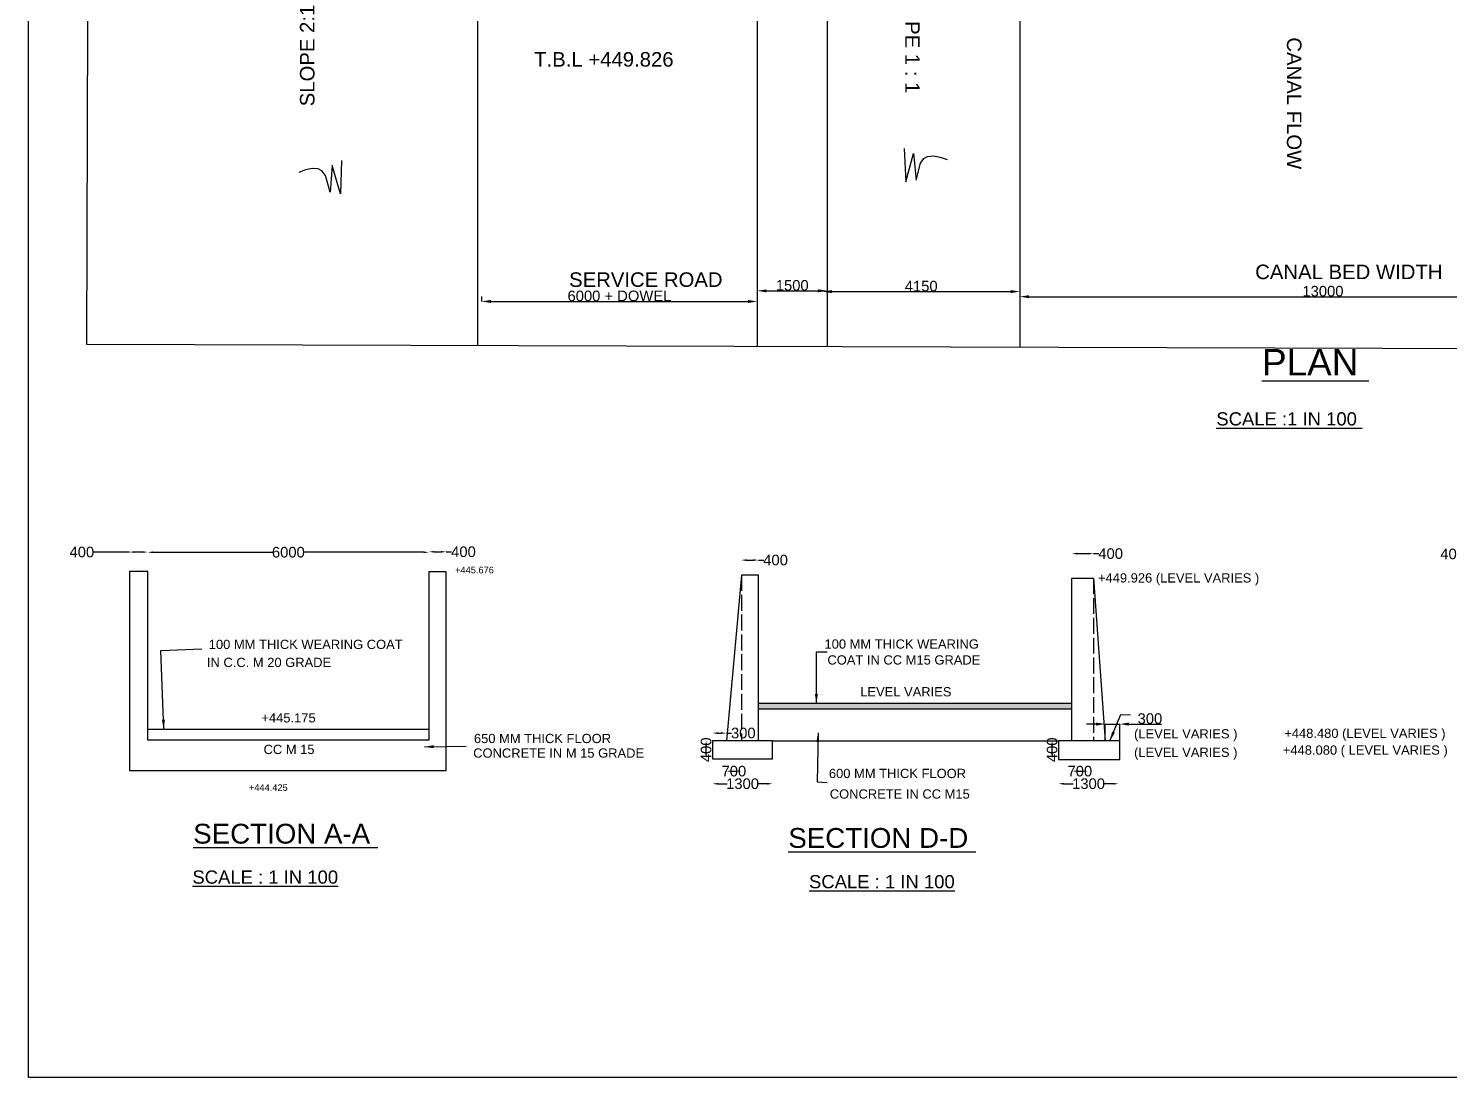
# Model space of a CAD drawing. Header units: millimetres. Extents: x 2025360 to 2173574, y 45568893 to 45673890.
# Drawn here: x 2025360 to 2079127, y 45568893 to 45608596 of the extents above; entities that cross this region are included whole.
import ezdxf

# ---------------------------------------------------------------- set-up
doc = ezdxf.new("R2010")
doc.units = ezdxf.units.MM
doc.header["$MEASUREMENT"] = 0
doc.linetypes.add('ACAD_ISO02W100', pattern=[15, 12, -3])
for name, color, linetype in [('DIMENSIONS', 7, 'Continuous'), ('DRAWING', 2, 'Continuous'), ('TEXT', 7, 'Continuous'), ('TEXT @ 1', 7, 'Continuous')]:
    doc.layers.add(name, color=color, linetype=linetype)
doc.styles.add('Annotative', font='arial.ttf', dxfattribs={"height": 250})
doc.styles.get("Standard").update_dxf_attribs({"font": 'arial.ttf', "height": 400})
doc.dimstyles.new('ISO-25', dxfattribs={"dimtxt": 400, "dimasz": 350, "dimexe": 1.25, "dimexo": 0.625, "dimtad": 1, "dimtih": 1, "dimtoh": 1, "dimdec": 0, "dimtxsty": 'Standard', "dimcen": 2.5, "dimdle": 1.25, "dimclrt": 256, "dimadec": 0, "dimazin": 0, "dimtfac": 1, "dimtdec": 0, "dimtmove": 0, "dimatfit": 3, "dimfxl": 1, "dimarcsym": 0})
doc.dimstyles.get("Standard").update_dxf_attribs({"dimtxt": 400, "dimasz": 200, "dimexe": 0.18, "dimexo": 0.0625, "dimgap": 0.09, "dimtad": 0, "dimdec": 0, "dimzin": 0, "dimdsep": 46, "dimtxsty": 'Standard', "dimcen": 0.09, "dimse1": 1, "dimse2": 1, "dimadec": 0, "dimazin": 0, "dimtfac": 1, "dimtdec": 0, "dimtofl": 0, "dimtmove": 0, "dimatfit": 3, "dimfxl": 1, "dimtolj": 1, "dimtzin": 0, "dimarcsym": 0})

# ---------------------------------------------------------------- blocks, each defined once
blk = doc.blocks.new('*D69')
at = {"layer": 'Defpoints', "color": 0, "transparency": 16777216}
for p in [(2029874, 45588780), (2029180, 45588049), (2029874, 45588049)]:
    blk.add_point(p, dxfattribs=at)
at = {"layer": 'TEXT', "color": 0, "lineweight": -2, "transparency": 16777216}
for p, q in [((2029180, 45588780), (2027830, 45588780)), ((2029674, 45588780), (2029380, 45588780))]:
    blk.add_line(p, q, dxfattribs=at)
at = {"layer": 'TEXT', "color": 0, "transparency": 16777216}
for points in [[(2029380, 45588814), (2029380, 45588747), (2029180, 45588780)], [(2029674, 45588814), (2029674, 45588747), (2029874, 45588780)]]:
    blk.add_solid(points, dxfattribs=at)
at = {"layer": 'TEXT', "color": 0, "transparency": 16777216, "insert": (2027380, 45588780), "char_height": 400, "attachment_point": 5}
blk.add_mtext('\\A1;400', dxfattribs=at)
blk = doc.blocks.new('*D70')
at = {"layer": 'Defpoints', "color": 0, "transparency": 16777216}
for p in [(2040514, 45588772), (2029874, 45581667), (2040514, 45581667)]:
    blk.add_point(p, dxfattribs=at)
at = {"layer": 'TEXT', "color": 0, "lineweight": -2, "transparency": 16777216}
for p, q in [((2030074, 45588772), (2034596, 45588772)), ((2040314, 45588772), (2035792, 45588772))]:
    blk.add_line(p, q, dxfattribs=at)
at = {"layer": 'TEXT', "color": 0, "transparency": 16777216}
for points in [[(2030074, 45588805), (2030074, 45588739), (2029874, 45588772)], [(2040314, 45588805), (2040314, 45588739), (2040514, 45588772)]]:
    blk.add_solid(points, dxfattribs=at)
at = {"layer": 'TEXT', "color": 0, "transparency": 16777216, "insert": (2035194, 45588772), "char_height": 400, "attachment_point": 5}
blk.add_mtext('\\A1;6000', dxfattribs=at)
blk = doc.blocks.new('*D71')
at = {"layer": 'Defpoints', "color": 0, "transparency": 16777216}
for p in [(2041170, 45588790), (2040514, 45588032), (2041170, 45588032)]:
    blk.add_point(p, dxfattribs=at)
at = {"layer": 'TEXT', "color": 0, "lineweight": -2, "transparency": 16777216}
for p, q in [((2040714, 45588790), (2040970, 45588790)), ((2041170, 45588790), (2041370, 45588790))]:
    blk.add_line(p, q, dxfattribs=at)
at = {"layer": 'TEXT', "color": 0, "transparency": 16777216}
for points in [[(2040714, 45588823), (2040714, 45588757), (2040514, 45588790)], [(2040970, 45588823), (2040970, 45588757), (2041170, 45588790)]]:
    blk.add_solid(points, dxfattribs=at)
at = {"layer": 'TEXT', "color": 0, "transparency": 16777216, "insert": (2041819, 45588790), "char_height": 400, "attachment_point": 5}
blk.add_mtext('\\A1;400', dxfattribs=at)
blk = doc.blocks.new('*D72')
at = {"layer": 'Defpoints', "color": 0, "transparency": 16777216}
for p in [(2052978, 45588476), (2052332, 45587911), (2052978, 45587911)]:
    blk.add_point(p, dxfattribs=at)
at = {"layer": 'TEXT', "color": 0, "lineweight": -2, "transparency": 16777216}
for p, q in [((2052532, 45588476), (2052778, 45588476)), ((2052978, 45588476), (2053178, 45588476))]:
    blk.add_line(p, q, dxfattribs=at)
at = {"layer": 'TEXT', "color": 0, "transparency": 16777216}
for points in [[(2052532, 45588510), (2052532, 45588443), (2052332, 45588476)], [(2052778, 45588510), (2052778, 45588443), (2052978, 45588476)]]:
    blk.add_solid(points, dxfattribs=at)
at = {"layer": 'TEXT', "color": 0, "transparency": 16777216, "insert": (2053627, 45588476), "char_height": 400, "attachment_point": 5}
blk.add_mtext('\\A1;400', dxfattribs=at)
blk = doc.blocks.new('*D73')
at = {"layer": 'Defpoints', "color": 0, "transparency": 16777216}
for p in [(2051765, 45581930), (2051243, 45581638), (2051765, 45581638)]:
    blk.add_point(p, dxfattribs=at)
at = {"layer": 'TEXT', "color": 0, "lineweight": -2, "transparency": 16777216}
for p, q in [((2051443, 45581930), (2051565, 45581930)), ((2051765, 45581930), (2051965, 45581930))]:
    blk.add_line(p, q, dxfattribs=at)
at = {"layer": 'TEXT', "color": 0, "transparency": 16777216}
for points in [[(2051443, 45581964), (2051443, 45581897), (2051243, 45581930)], [(2051565, 45581964), (2051565, 45581897), (2051765, 45581930)]]:
    blk.add_solid(points, dxfattribs=at)
at = {"layer": 'TEXT', "color": 0, "transparency": 16777216, "insert": (2052406, 45581930), "char_height": 400, "attachment_point": 5}
blk.add_mtext('\\A1;300', dxfattribs=at)
blk = doc.blocks.new('*D74')
at = {"layer": 'Defpoints', "color": 0, "transparency": 16777216}
for p in [(2050999, 45581638), (2051243, 45581638), (2051243, 45580957)]:
    blk.add_point(p, dxfattribs=at)
at = {"layer": 'TEXT', "color": 0, "lineweight": -2, "transparency": 16777216}
blk.add_line((2050999, 45581157), (2050999, 45581438), dxfattribs=at)
at = {"layer": 'TEXT', "color": 0, "transparency": 16777216}
for points in [[(2050966, 45581438), (2051032, 45581438), (2050999, 45581638)], [(2050966, 45581157), (2051032, 45581157), (2050999, 45580957)]]:
    blk.add_solid(points, dxfattribs=at)
at = {"layer": 'TEXT', "color": 0, "transparency": 16777216, "insert": (2050999, 45581298), "char_height": 400, "attachment_point": 5, "rotation": 90}
blk.add_mtext('\\A1;400', dxfattribs=at)
blk = doc.blocks.new('*D75')
at = {"layer": 'Defpoints', "color": 0, "transparency": 16777216}
for p in [(2051765, 45581638), (2052332, 45581638), (2052332, 45580488)]:
    blk.add_point(p, dxfattribs=at)
at = {"layer": 'TEXT', "color": 0, "lineweight": -2, "transparency": 16777216}
blk.add_line((2051965, 45580488), (2052132, 45580488), dxfattribs=at)
at = {"layer": 'TEXT', "color": 0, "transparency": 16777216}
for points in [[(2051965, 45580522), (2051965, 45580455), (2051765, 45580488)], [(2052132, 45580522), (2052132, 45580455), (2052332, 45580488)]]:
    blk.add_solid(points, dxfattribs=at)
at = {"layer": 'TEXT', "color": 0, "transparency": 16777216, "insert": (2052048, 45580488), "char_height": 400, "attachment_point": 5}
blk.add_mtext('\\A1;700', dxfattribs=at)
blk = doc.blocks.new('*D76')
at = {"layer": 'Defpoints', "color": 0, "transparency": 16777216}
for p in [(2051243, 45580957), (2053512, 45580957), (2053512, 45580012)]:
    blk.add_point(p, dxfattribs=at)
at = {"layer": 'TEXT', "color": 0, "lineweight": -2, "transparency": 16777216}
for p, q in [((2051443, 45580012), (2051800, 45580012)), ((2053312, 45580012), (2052955, 45580012))]:
    blk.add_line(p, q, dxfattribs=at)
at = {"layer": 'TEXT', "color": 0, "transparency": 16777216}
for points in [[(2051443, 45580045), (2051443, 45579978), (2051243, 45580012)], [(2053312, 45580045), (2053312, 45579978), (2053512, 45580012)]]:
    blk.add_solid(points, dxfattribs=at)
at = {"layer": 'TEXT', "color": 0, "transparency": 16777216, "insert": (2052378, 45580012), "char_height": 400, "attachment_point": 5}
blk.add_mtext('\\A1;1300', dxfattribs=at)
blk = doc.blocks.new('*D77')
at = {"layer": 'Defpoints', "color": 0, "transparency": 16777216}
for p in [(2064089, 45581638), (2064333, 45581638), (2064333, 45580957)]:
    blk.add_point(p, dxfattribs=at)
at = {"layer": 'TEXT', "color": 0, "lineweight": -2, "transparency": 16777216}
blk.add_line((2064089, 45581157), (2064089, 45581438), dxfattribs=at)
at = {"layer": 'TEXT', "color": 0, "transparency": 16777216}
for points in [[(2064056, 45581438), (2064123, 45581438), (2064089, 45581638)], [(2064056, 45581157), (2064123, 45581157), (2064089, 45580957)]]:
    blk.add_solid(points, dxfattribs=at)
at = {"layer": 'TEXT', "color": 0, "transparency": 16777216, "insert": (2064089, 45581298), "char_height": 400, "attachment_point": 5, "rotation": 90}
blk.add_mtext('\\A1;400', dxfattribs=at)
blk = doc.blocks.new('*D78')
at = {"layer": 'Defpoints', "color": 0, "transparency": 16777216}
for p in [(2064855, 45581638), (2065422, 45581638), (2065422, 45580488)]:
    blk.add_point(p, dxfattribs=at)
at = {"layer": 'TEXT', "color": 0, "lineweight": -2, "transparency": 16777216}
blk.add_line((2065055, 45580488), (2065222, 45580488), dxfattribs=at)
at = {"layer": 'TEXT', "color": 0, "transparency": 16777216}
for points in [[(2065055, 45580522), (2065055, 45580455), (2064855, 45580488)], [(2065222, 45580522), (2065222, 45580455), (2065422, 45580488)]]:
    blk.add_solid(points, dxfattribs=at)
at = {"layer": 'TEXT', "color": 0, "transparency": 16777216, "insert": (2065138, 45580488), "char_height": 400, "attachment_point": 5}
blk.add_mtext('\\A1;700', dxfattribs=at)
blk = doc.blocks.new('*D79')
at = {"layer": 'Defpoints', "color": 0, "transparency": 16777216}
for p in [(2064333, 45580957), (2066602, 45580957), (2066602, 45580012)]:
    blk.add_point(p, dxfattribs=at)
at = {"layer": 'TEXT', "color": 0, "lineweight": -2, "transparency": 16777216}
for p, q in [((2064533, 45580012), (2064890, 45580012)), ((2066402, 45580012), (2066045, 45580012))]:
    blk.add_line(p, q, dxfattribs=at)
at = {"layer": 'TEXT', "color": 0, "transparency": 16777216}
for points in [[(2064533, 45580045), (2064533, 45579978), (2064333, 45580012)], [(2066402, 45580045), (2066402, 45579978), (2066602, 45580012)]]:
    blk.add_solid(points, dxfattribs=at)
at = {"layer": 'TEXT', "color": 0, "transparency": 16777216, "insert": (2065468, 45580012), "char_height": 400, "attachment_point": 5}
blk.add_mtext('\\A1;1300', dxfattribs=at)
blk = doc.blocks.new('*D80')
at = {"layer": 'Defpoints', "color": 0, "transparency": 16777216}
for p in [(2065655, 45588720), (2064838, 45587790), (2065655, 45587790)]:
    blk.add_point(p, dxfattribs=at)
at = {"layer": 'TEXT', "color": 0, "lineweight": -2, "transparency": 16777216}
for p, q in [((2065038, 45588720), (2065455, 45588720)), ((2065655, 45588720), (2065855, 45588720))]:
    blk.add_line(p, q, dxfattribs=at)
at = {"layer": 'TEXT', "color": 0, "transparency": 16777216}
for points in [[(2065038, 45588754), (2065038, 45588687), (2064838, 45588720)], [(2065455, 45588754), (2065455, 45588687), (2065655, 45588720)]]:
    blk.add_solid(points, dxfattribs=at)
at = {"layer": 'TEXT', "color": 0, "transparency": 16777216, "insert": (2066304, 45588720), "char_height": 400, "attachment_point": 5}
blk.add_mtext('\\A1;400', dxfattribs=at)
blk = doc.blocks.new('*D81')
at = {"layer": 'Defpoints', "color": 0, "transparency": 16777216}
for p in [(2081288, 45588707), (2080642, 45588101), (2081288, 45588101)]:
    blk.add_point(p, dxfattribs=at)
at = {"layer": 'TEXT', "color": 0, "lineweight": -2, "transparency": 16777216}
for p, q in [((2080642, 45588707), (2079692, 45588707)), ((2081088, 45588707), (2080842, 45588707))]:
    blk.add_line(p, q, dxfattribs=at)
at = {"layer": 'TEXT', "color": 0, "transparency": 16777216}
for points in [[(2080842, 45588740), (2080842, 45588674), (2080642, 45588707)], [(2081088, 45588740), (2081088, 45588674), (2081288, 45588707)]]:
    blk.add_solid(points, dxfattribs=at)
at = {"layer": 'TEXT', "color": 0, "transparency": 16777216, "insert": (2079243, 45588707), "char_height": 400, "attachment_point": 5}
blk.add_mtext('\\A1;400', dxfattribs=at)
blk = doc.blocks.new('*D103')
at = {"layer": 'Defpoints', "color": 0, "transparency": 16777216}
for p in [(2042507, 45598457), (2052932, 45598667), (2052932, 45598263)]:
    blk.add_point(p, dxfattribs=at)
at = {"layer": 'DIMENSIONS', "color": 0, "lineweight": -2, "transparency": 16777216}
for p, q in [((2042507, 45598457), (2042507, 45598262)), ((2052932, 45598666), (2052932, 45598262)), ((2042857, 45598263), (2052582, 45598263))]:
    blk.add_line(p, q, dxfattribs=at)
at = {"layer": 'DIMENSIONS', "color": 0, "transparency": 16777216}
for points in [[(2042857, 45598322), (2042857, 45598205), (2042507, 45598263)], [(2052582, 45598322), (2052582, 45598205), (2052932, 45598263)]]:
    blk.add_solid(points, dxfattribs=at)
at = {"layer": 'DIMENSIONS', "transparency": 16777216, "insert": (2047720, 45598471), "char_height": 400, "attachment_point": 5}
blk.add_mtext('6000 + DOWEL', dxfattribs=at)
blk = doc.blocks.new('*D104')
at = {"layer": 'Defpoints', "color": 0, "transparency": 16777216}
for p in [(2052932, 45598666), (2055581, 45598666), (2055581, 45598666)]:
    blk.add_point(p, dxfattribs=at)
at = {"layer": 'DIMENSIONS', "color": 0, "lineweight": -2, "transparency": 16777216}
for p, q in [((2052932, 45598667), (2052932, 45598667)), ((2053282, 45598666), (2055231, 45598666)), ((2055581, 45598667), (2055581, 45598667))]:
    blk.add_line(p, q, dxfattribs=at)
at = {"layer": 'DIMENSIONS', "color": 0, "transparency": 16777216}
for points in [[(2053282, 45598724), (2053282, 45598608), (2052932, 45598666)], [(2055231, 45598724), (2055231, 45598608), (2055581, 45598666)]]:
    blk.add_solid(points, dxfattribs=at)
at = {"layer": 'DIMENSIONS', "transparency": 16777216, "insert": (2054257, 45598871), "char_height": 400, "attachment_point": 5}
blk.add_mtext('1500', dxfattribs=at)
blk = doc.blocks.new('*D105')
at = {"layer": 'Defpoints', "color": 0, "transparency": 16777216}
for p in [(2055406, 45598637), (2062867, 45598637), (2062867, 45598637)]:
    blk.add_point(p, dxfattribs=at)
at = {"layer": 'DIMENSIONS', "color": 0, "lineweight": -2, "transparency": 16777216}
for p, q in [((2055406, 45598637), (2055406, 45598638)), ((2055756, 45598637), (2062517, 45598637)), ((2062867, 45598637), (2062867, 45598638))]:
    blk.add_line(p, q, dxfattribs=at)
at = {"layer": 'DIMENSIONS', "color": 0, "transparency": 16777216}
for points in [[(2055756, 45598695), (2055756, 45598579), (2055406, 45598637)], [(2062517, 45598695), (2062517, 45598579), (2062867, 45598637)]]:
    blk.add_solid(points, dxfattribs=at)
at = {"layer": 'DIMENSIONS', "transparency": 16777216, "insert": (2059137, 45598842), "char_height": 400, "attachment_point": 5}
blk.add_mtext('4150', dxfattribs=at)
blk = doc.blocks.new('*D106')
at = {"layer": 'Defpoints', "color": 0, "transparency": 16777216}
for p in [(2085806, 45598913), (2062867, 45598638), (2085806, 45598444)]:
    blk.add_point(p, dxfattribs=at)
at = {"layer": 'DIMENSIONS', "color": 0, "lineweight": -2, "transparency": 16777216}
for p, q in [((2085806, 45598912), (2085806, 45598442)), ((2062867, 45598637), (2062867, 45598442)), ((2063217, 45598444), (2085456, 45598444))]:
    blk.add_line(p, q, dxfattribs=at)
at = {"layer": 'DIMENSIONS', "color": 0, "transparency": 16777216}
for points in [[(2063217, 45598502), (2063217, 45598385), (2062867, 45598444)], [(2085456, 45598502), (2085456, 45598385), (2085806, 45598444)]]:
    blk.add_solid(points, dxfattribs=at)
at = {"layer": 'DIMENSIONS', "transparency": 16777216, "insert": (2074336, 45598649), "char_height": 400, "attachment_point": 5}
blk.add_mtext('13000', dxfattribs=at)
blk = doc.blocks.new('*D111')
at = {"layer": 'Defpoints', "color": 0, "transparency": 16777216}
for p in [(2066649, 45582271), (2066096, 45581638), (2066649, 45581638)]:
    blk.add_point(p, dxfattribs=at)
at = {"layer": 'DIMENSIONS', "color": 0, "lineweight": -2, "transparency": 16777216}
for p, q in [((2065746, 45582271), (2065396, 45582271)), ((2066096, 45581639), (2066096, 45582272)), ((2066096, 45582271), (2066649, 45582271)), ((2066649, 45581639), (2066649, 45582272)), ((2066999, 45582271), (2068232, 45582271))]:
    blk.add_line(p, q, dxfattribs=at)
at = {"layer": 'DIMENSIONS', "color": 0, "transparency": 16777216}
for points in [[(2065746, 45582329), (2065746, 45582213), (2066096, 45582271)], [(2066999, 45582329), (2066999, 45582213), (2066649, 45582271)]]:
    blk.add_solid(points, dxfattribs=at)
at = {"layer": 'DIMENSIONS', "transparency": 16777216, "insert": (2067790, 45582476), "char_height": 400, "attachment_point": 5}
blk.add_mtext('300', dxfattribs=at)

msp = doc.modelspace()

# ---------------------------------------------------------------- hatches: boundary and pattern name
at = {"layer": 'DRAWING'}
h = msp.add_hatch(dxfattribs=at)
h.set_pattern_fill('AR-SAND', color=0, scale=75, style=0)
h.set_pattern_definition([(37.5, (-324106.22, 394.1), (-4.72450186, 144.51178268), [0, -114, 0, -127.5, 0, -121.875]), (7.5, (-324106.22, 394.1), (132.7332529, 211.6609549), [0, -61.5, 0, -102.75, 0, -39.375]), (327.5, (-324198.47, 394.1), (233.56063963, 0.424429), [0, -37.5, 0, -135, 0, -176.25]), (317.5, (-324198.47, 394.1), (225.4594953, 65.8256674), [0, -18.75, 0, -88.5, 0, -101.25])])
h.paths.add_polyline_path([(2052977.50612, 45583055.86204), (2052977.50612, 45582849.19739), (2064838.25048, 45582849.19739), (2064838.25048, 45583055.86204)])

# ---------------------------------------------------------------- linework, layer by layer
at = {"layer": 'DRAWING', "color": 0}
for points in [[(2025359.98397, 45673890.08016), (2173574.26505, 45673890.08016), (2173574.26505, 45568892.99807), (2025359.98397, 45568892.99807)], [(2053512.39196, 45581638.11806), (2051242.85002, 45581638.11806), (2051242.85002, 45580957.44593), (2053512.39196, 45580957.44593)], [(2066648.72871, 45581638.11806), (2064332.87015, 45581638.11806), (2064332.87015, 45580934.78094), (2066648.72871, 45580934.78094)]]:
    msp.add_lwpolyline(points, close=True, dxfattribs=at)
for points in [[(2027708.58024, 45645461.86901), (2027559.16704, 45596642.01348), (2129710.87479, 45596329.3781), (2129728.99143, 45602248.87807), (2128568.0592, 45602252.4311), (2130829.88534, 45603720.06823), (2129643.34914, 45603723.69963), (2129695.48127, 45620757.55725), (2128518.39437, 45620761.15973), (2130764.27684, 45622216.90232), (2129562.80266, 45622220.57943), (2129615.28036, 45639367.34581), (2128559.66627, 45639370.57652), (2130774.98995, 45640789.8134), (2129607.99372, 45640793.38499), (2129621.32703, 45645149.96497), (2027708.58024, 45645461.86901)], [(2042347.74025, 45645417.06585), (2042347.74025, 45596596.75304)], [(2052932.07841, 45645384.67248), (2052932.07841, 45596564.35966)], [(2055581.48043, 45645376.56398), (2055581.48043, 45596556.25117)], [(2062866.85125, 45645354.2671), (2062866.85125, 45596533.95428)], [(2058488.36099, 45604046.47359), (2058555.54968, 45602786.54514), (2058850.30175, 45603856.73498), (2058947.59832, 45602856.87987), (2059106.16274, 45603491.42891), (2059239.33922, 45603674.27549), (2059378.06452, 45603753.06997), (2059608.00238, 45603770.82435), (2059852.4065, 45603723.4452), (2060115.59042, 45603633.13137)], [(2037203.31902, 45603601.15522), (2037166.09301, 45602339.98582), (2036845.98986, 45603402.86824), (2036772.48352, 45602400.98319), (2036598.88307, 45603031.58452), (2036461.39864, 45603211.21435), (2036320.83988, 45603286.68961), (2036090.54501, 45603298.97422), (2035847.33595, 45603245.7999), (2035586.37279, 45603149.25669)], [(2029179.69344, 45588050.97069), (2029179.69344, 45580514.14533), (2041170.09282, 45580514.14533), (2041170.09282, 45588031.53906), (2040514.11466, 45588031.53906), (2040514.11466, 45581667.44415), (2029873.82758, 45581667.44415), (2029873.82758, 45588049.39921), (2029179.69344, 45588049.39921)], [(2052977.50612, 45581638.11806), (2052977.50612, 45587911.06182), (2052331.52791, 45587911.06182), (2051764.62813, 45581638.11806)], [(2064838.25048, 45581638.11806), (2064838.25048, 45587789.88292), (2065654.54211, 45587789.88292), (2066095.88932, 45581638.11806)], [(2052977.50612, 45583055.86204), (2064838.25048, 45583055.86204)], [(2052977.50612, 45582849.19739), (2064838.25048, 45582849.19739)], [(2029873.82758, 45582082.85436), (2040514.11466, 45582082.85436)], [(2053512.39196, 45581638.11806), (2064332.87015, 45581638.11806)]]:
    msp.add_lwpolyline(points, dxfattribs=at)
at = {"layer": 'DRAWING', "color": 0, "linetype": 'ACAD_ISO02W100', "ltscale": 50}
for points in [[(2052331.52791, 45587911.06182), (2052331.52791, 45581638.11806)], [(2065654.54211, 45587789.88292), (2065654.54211, 45581638.11806)]]:
    msp.add_lwpolyline(points, dxfattribs=at)

# ---------------------------------------------------------------- texts
at = {"layer": 'TEXT', "color": 0}
for s, rotation, p in [('SLOPE 1 : 1', 270, (2058530.71857, 45610409.92806)), ('SLOPE 2:1', 90, (2036182.7675, 45605649.28827)), ('CANAL FLOW ', 270, (2072973.26472, 45608258.9767))]:
    msp.add_text(s, height=550, rotation=rotation, dxfattribs=at).set_placement(p)
for s, height, p in [('T.B.L +449.826 ', 550, (2044493.41133, 45607149.94854)), ('CANAL BED WIDTH', 550, (2071772.85185, 45599108.03093)), ('SERVICE ROAD ', 550, (2045814.64653, 45598815.28012)), ('%%UPLAN ', 1000, (2072029.78397, 45595464.02596)), ('%%USECTION A-A ', 750, (2031595.24619, 45577747.70961)), ('%%USECTION D-D ', 750, (2054108.50658, 45577586.43406))]:
    msp.add_text(s, height=height, dxfattribs=at).set_placement(p)
at = {"layer": 'TEXT @ 1', "color": 0, "style": 'Annotative'}
for s, height, p in [('%%USCALE :1 IN 100 ', 500, (2070302.02338, 45593570.51023)), ('+445.676', 250, (2041502.68131, 45587974.59786)), ('+449.926 (LEVEL VARIES )', 350, (2065824.63854, 45587627.50676)), ('100 MM THICK WEARING COAT ', 350, (2032183.16402, 45585111.75253)), ('100 MM THICK WEARING ', 350, (2055477.5, 45585125.5)), ('COAT IN CC M15 GRADE ', 350, (2055589, 45584523.5)), ('IN C.C. M 20 GRADE ', 350, (2032113, 45584430)), ('LEVEL VARIES ', 350, (2056830.25513, 45583318.17632)), ('+445.175', 350, (2034174.28027, 45582332.1521)), ('650 MM THICK FLOOR ', 350, (2042215, 45581550.5)), ('(LEVEL VARIES )', 350, (2067189.5, 45581728)), ('+448.480 (LEVEL VARIES )', 350, (2072872.5, 45581746.5)), ('CC M 15', 350, (2034255.88393, 45581136.44458)), ('CONCRETE IN M 15 GRADE ', 350, (2042187, 45580999)), ('(LEVEL VARIES ) ', 350, (2067189.5, 45581027.5)), ('+448.080 ( LEVEL VARIES )', 350, (2072819.5, 45581112)), ('600 MM THICK FLOOR', 350, (2055644.5, 45580227.5)), ('+444.425', 250, (2033702.79419, 45579741.45242)), ('CONCRETE IN CC M15 ', 350, (2055678, 45579450)), ('%%USCALE : 1 IN 100', 500, (2031563.60971, 45576230.59767)), ('%%USCALE : 1 IN 100', 500, (2054892.02561, 45576056.47196))]:
    msp.add_text(s, height=height, dxfattribs=at).set_placement(p)

# ---------------------------------------------------------------- dimensions: what is measured, and where the dimension line sits
at = {"layer": 'DIMENSIONS', "color": 0}
for base, p1, p2, text, picture, middle in [((2052932.07841, 45598263.49518), (2042507.43418, 45598457.28998), (2052932.07841, 45598666.64834), '6000 + DOWEL', '*D103', (2047719.7563, 45598471.07789)), ((2055581.48043, 45598666.02334), (2052932.07841, 45598666.02334), (2055581.48043, 45598666.02334), '1500', '*D104', (2054256.77942, 45598870.87753)), ((2062866.85125, 45598636.85667), (2055406.48043, 45598636.85667), (2062866.85125, 45598636.85667), '4150', '*D105', (2059136.66584, 45598841.71087)), ((2085805.95832, 45598443.6326), (2062866.85125, 45598638.10667), (2085805.95832, 45598913.01388), '13000', '*D106', (2074336.40478, 45598648.62322)), ((2066648.72871, 45582271.11146), (2066095.88932, 45581638.11806), (2066648.72871, 45581638.11806), '300', '*D111', (2067790.41783, 45582476.10208))]:
    dim = msp.add_linear_dim(base=base, p1=p1, p2=p2, text=text, dimstyle='ISO-25', dxfattribs=at)
    dim.commit()
    dim.dimension.update_dxf_attribs({"geometry": picture, "text_midpoint": middle})
at = {"layer": 'TEXT', "color": 0}
for base, p1, p2, text, picture, middle in [((2029873.82758, 45588780.3834), (2029179.69344, 45588049.39921), (2029873.82758, 45588049.39921), '400', '*D69', (2027380.35378, 45588780.3834)), ((2081287.76416, 45588707.0022), (2080641.78595, 45588100.80588), (2081287.76416, 45588100.80588), '400', '*D81', (2079242.60636, 45588707.0022)), ((2052331.52791, 45580488.44603), (2051764.62813, 45581638.11806), (2052331.52791, 45581638.11806), '700', '*D75', (2052048.07802, 45580488.44603)), ((2065421.54804, 45580488.44603), (2064854.64826, 45581638.11806), (2065421.54804, 45581638.11806), '700', '*D78', (2065138.09815, 45580488.44603))]:
    dim = msp.add_linear_dim(base=base, p1=p1, p2=p2, text=text, dimstyle='Standard', dxfattribs=at)
    dim.commit()
    dim.dimension.update_dxf_attribs({"geometry": picture, "text_midpoint": middle, "dimtype": 160})
for base, p1, p2, text, picture, middle in [((2040514.11466, 45588772.00305), (2029873.82758, 45581667.44415), (2040514.11466, 45581667.44415), '6000', '*D70', (2035193.97112, 45588772.00305)), ((2041170.09282, 45588789.99857), (2040514.11466, 45588031.53906), (2041170.09282, 45588031.53906), '400', '*D71', (2041819.43248, 45588789.99857)), ((2052977.50612, 45588476.46547), (2052331.52791, 45587911.06182), (2052977.50612, 45587911.06182), '400', '*D72', (2053626.84578, 45588476.46547)), ((2065654.54211, 45588720.45791), (2064838.25048, 45587789.88292), (2065654.54211, 45587789.88292), '400', '*D80', (2066303.88177, 45588720.45791)), ((2051764.62813, 45581930.32597), (2051242.85002, 45581638.11806), (2051764.62813, 45581638.11806), '300', '*D73', (2052405.78225, 45581930.32597)), ((2053512.39196, 45580011.63358), (2051242.85002, 45580957.44593), (2053512.39196, 45580957.44593), '1300', '*D76', (2052377.62099, 45580011.63358)), ((2066602.41209, 45580011.63358), (2064332.87015, 45580957.44593), (2066602.41209, 45580957.44593), '1300', '*D79', (2065467.64112, 45580011.63358))]:
    dim = msp.add_linear_dim(base=base, p1=p1, p2=p2, text=text, dimstyle='Standard', dxfattribs=at)
    dim.commit()
    dim.dimension.update_dxf_attribs({"geometry": picture, "text_midpoint": middle})
for base, p1, p2, picture, middle in [((2050999.15532, 45581638.11806), (2051242.85002, 45580957.44593), (2051242.85002, 45581638.11806), '*D74', (2050999.15532, 45581297.78199)), ((2064089.17545, 45581638.11806), (2064332.87015, 45580957.44593), (2064332.87015, 45581638.11806), '*D77', (2064089.17545, 45581297.78199))]:
    dim = msp.add_linear_dim(base=base, p1=p1, p2=p2, angle=90, text='400', dimstyle='Standard', dxfattribs=at)
    dim.commit()
    dim.dimension.update_dxf_attribs({"geometry": picture, "text_midpoint": middle, "dimtype": 160})

# ---------------------------------------------------------------- leaders
for points in [[(2030478.97646, 45582082.85436), (2030371.17279, 45585058.738), (2031916.35836, 45585112.59851)], [(2055170.85054, 45583055.86204), (2055171.75012, 45584999.87829), (2055574.25336, 45584999.87829)], [(2066277.87208, 45581638.11806), (2066683.26616, 45582632.07608), (2067054.87734, 45582626.45012)], [(2055235.63897, 45581942.76539), (2055196.00605, 45580081.44899), (2055576.48045, 45580065.60789)], [(2040338.72069, 45581408.70458), (2041920.5964, 45581440.16056)]]:
    msp.add_leader(points, dimstyle='ISO-25', override={"dimgap": 0.625, "dimtad": 0}, dxfattribs=at)

doc.saveas('drawing.dxf')
